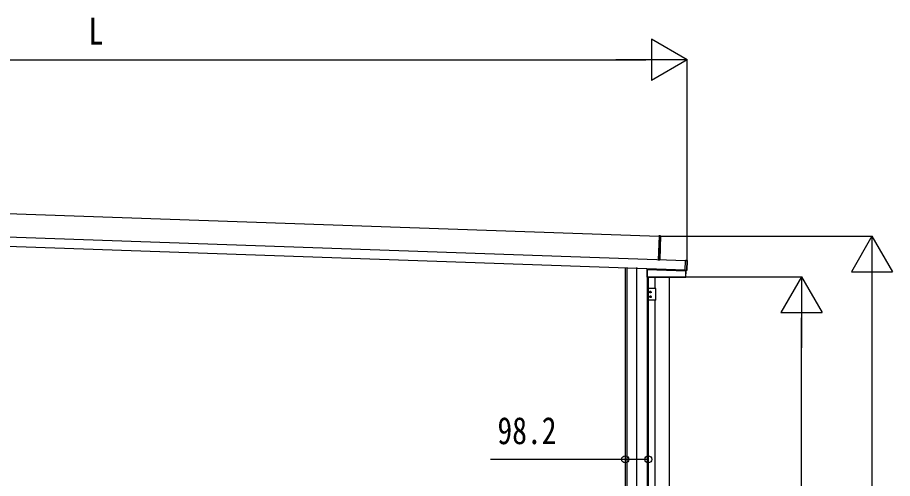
# Model space of a CAD drawing. Units: millimetres, scale not verified. Extents: x -14717 to 14718, y -10397 to 10401.
# Drawn here: x -3006 to 717, y -5870 to -3909 of the extents above; entities that cross this region are included whole.
import ezdxf
from ezdxf.enums import TextEntityAlignment as Align

# ---------------------------------------------------------------- set-up
doc = ezdxf.new("R2010")
doc.units = ezdxf.units.MM
doc.header["$LTSCALE"] = 50
for name, color, linetype in [('0-4_YKK_12', 2, 'Continuous'), ('0-5_YKK_A1', 4, 'Continuous'), ('0-6_YKK_D', 6, 'Continuous')]:
    doc.layers.add(name, color=color, linetype=linetype)
doc.styles.add('ＭＳ ゴシック', font='')
doc.styles.get('ＭＳ ゴシック').set_extended_font_data('MS Gothic')

msp = doc.modelspace()

# ---------------------------------------------------------------- linework, layer by layer
at = {"layer": '0-4_YKK_12'}
msp.add_line((-370.18, -7764), (-370.18, -4972.51), dxfattribs=at)
at = {"layer": '0-5_YKK_A1'}
for p, q in [((-4589.61, -4688.85), (-276.04, -4839.48)), ((-164.1, -4943.45), (-5158.76, -4769.03)), ((-165.5, -4983.43), (-5160.15, -4809.01)), ((-275.95, -4836.98), (-279.51, -4938.92)), ((-275.95, -4836.98), (-275.94, -4836.48)), ((-270.44, -4837.51), (-275.95, -4836.98)), ((-275.94, -4836.48), (-270.42, -4837.01)), ((-269.97, -4837.53), (-273.53, -4939.47)), ((-279.53, -4939.42), (-279.51, -4938.92)), ((-279.51, -4938.92), (-274, -4939.45)), ((-274, -4939.45), (-273.53, -4939.47)), ((-157.05, -4943.16), (-164.08, -4942.91)), ((-164.06, -4942.41), (-164.05, -4942.06)), ((-162.85, -4942.1), (-164.05, -4942.06)), ((-164.05, -4942.06), (-164.05, -4942.06)), ((-162.85, -4942.1), (-164.05, -4942.06)), ((-162.85, -4942.1), (-162.85, -4942.1)), ((-162.25, -4942.01), (-156.55, -4942.21)), ((-162.25, -4942.01), (-162.25, -4942.09)), ((-158.48, -4984.21), (-157.05, -4943.16)), ((-156.55, -4943.17), (-157.98, -4984.23)), ((-156.07, -4942.73), (-157.54, -4984.7)), ((-156.55, -4943.17), (-157.05, -4943.16)), ((-157.03, -4942.66), (-156.55, -4942.21)), ((-156.07, -4942.73), (-156.55, -4943.17)), ((-420.18, -4974.53), (-420.18, -7211.5)), ((-413.31, -4974.77), (-413.31, -7711.5)), ((-327.48, -4980.28), (-327.48, -5013.76)), ((-327.48, -4980.28), (-327.1, -4980.29)), ((-326.8, -4979.99), (-327.18, -4979.98)), ((-327.1, -4980.29), (-326.8, -4980.29)), ((-327.1, -4980.29), (-327.1, -5013.38)), ((-326.98, -4979.78), (-326.98, -4977.79)), ((-326.8, -4980.29), (-326.79, -4979.99)), ((-326.79, -4979.99), (-163.99, -4985.68)), ((-326.63, -4979.79), (-326.33, -4979.79)), ((-326.63, -4979.8), (-326.33, -4979.81)), ((-326.33, -4979.79), (-326.33, -4977.81)), ((-164.48, -4985.46), (-326.33, -4979.81)), ((-165.53, -4984.46), (-165.54, -4984.81)), ((-165.54, -4984.81), (-164.35, -4984.86)), ((-165.54, -4984.81), (-165.54, -4984.81)), ((-165.54, -4984.81), (-164.35, -4984.85)), ((-164.46, -4984.85), (-164.48, -4985.46)), ((-164.18, -4985.47), (-164.48, -4985.46)), ((-164.35, -4984.85), (-164.35, -4984.86)), ((-164.18, -4985.47), (-164.16, -4984.86)), ((-164.07, -4985.66), (-164.05, -4984.87)), ((-161.97, -4985.75), (-163.99, -4985.68)), ((-163.75, -4984.91), (-163.75, -4984.99)), ((-158.05, -4985.19), (-163.75, -4984.99)), ((-162.27, -5013.77), (-161.3, -4986.07)), ((-161.97, -4985.75), (-161.98, -4986.05)), ((-161.59, -4985.76), (-161.97, -4985.75)), ((-161.68, -4986.06), (-161.3, -4986.07)), ((-158.05, -4985.19), (-158.5, -4984.71)), ((-157.98, -4984.23), (-158.48, -4984.21)), ((-157.98, -4984.23), (-157.54, -4984.7)), ((-327.1, -5013.38), (-327.48, -5013.76)), ((-327.18, -5014.06), (-326.8, -5013.68)), ((-327.18, -5014.06), (-162.56, -5014.06)), ((-326.8, -5013.38), (-327.1, -5013.38)), ((-327.04, -5014.06), (-327.04, -7711.5)), ((-326.8, -5013.38), (-326.8, -5013.68)), ((-326.8, -5013.68), (-162.93, -5013.68)), ((-321.98, -5014.06), (-321.98, -7211.5)), ((-292.05, -5061.5), (-292.05, -5014.06)), ((-231.85, -7101.5), (-231.85, -5014.06)), ((-162.93, -5013.38), (-162.93, -5013.68)), ((-162.93, -5013.68), (-162.56, -5014.06)), ((-162.27, -5013.77), (-162.63, -5013.39)), ((-289.38, -5061.5), (-321.68, -5061.5)), ((-321.68, -5111.5), (-321.68, -5061.5)), ((-289.38, -5111.5), (-289.38, -5061.5)), ((-318.48, -5076.5), (-307.48, -5076.5)), ((-318.48, -5096.5), (-307.48, -5096.5)), ((-312.98, -5082), (-312.98, -5071)), ((-312.98, -5091), (-312.98, -5102)), ((-311.75, -5076.91), (-310.93, -5076.91)), ((-311.75, -5096.09), (-310.93, -5096.09)), ((-289.38, -5111.5), (-321.68, -5111.5)), ((-292.05, -6041.5), (-292.05, -5111.5))]:
    msp.add_line(p, q, dxfattribs=at)
for points in [[(-274, -4939.45), (-270.44, -4837.51), (-269.97, -4837.53)], [(-165.53, -4984.46), (-165.52, -4983.97), (-164.08, -4942.91), (-164.06, -4942.41)], [(-164.06, -4942.41), (-157.03, -4942.66), (-157.05, -4943.16)], [(-162.25, -4942.09), (-162.31, -4942.09), (-162.35, -4942.1)], [(-326.63, -4977.8), (-326.63, -4979.79), (-326.98, -4979.78)], [(-165.52, -4983.97), (-158.48, -4984.21), (-158.5, -4984.71), (-165.53, -4984.46)], [(-163.84, -4984.9), (-163.81, -4984.9), (-163.75, -4984.91)], [(-162.93, -5013.38), (-162.63, -5013.39), (-161.68, -4986.06), (-161.98, -4986.05)], [(-314.21, -5076.09), (-315.03, -5076.09), (-315.03, -5076.91), (-314.21, -5076.91)], [(-314.21, -5096.91), (-315.03, -5096.91), (-315.03, -5096.09), (-314.21, -5096.09)], [(-312.57, -5075.27), (-312.57, -5074.45), (-313.39, -5074.45), (-313.39, -5075.27)], [(-313.39, -5077.73), (-313.39, -5078.55), (-312.57, -5078.55), (-312.57, -5077.73)], [(-313.39, -5095.27), (-313.39, -5094.45), (-312.57, -5094.45), (-312.57, -5095.27)], [(-312.57, -5097.73), (-312.57, -5098.55), (-313.39, -5098.55), (-313.39, -5097.73)], [(-310.93, -5076.91), (-310.93, -5076.09), (-311.75, -5076.09)], [(-310.93, -5096.09), (-310.93, -5096.91), (-311.75, -5096.91)]]:
    msp.add_lwpolyline(points, dxfattribs=at)
msp.add_lwpolyline([(-326.8, -5013.38), (-326.8, -4980.29), (-161.98, -4986.05), (-162.93, -5013.38)], close=True, dxfattribs=at)
for centre in [(-312.98, -5076.5), (-312.98, -5096.5)]:
    msp.add_circle(centre, 3.5, dxfattribs=at)
for centre, radius, start, end in [((-272.48, -4837.19), 2.07, 351.06854, 4.93146), ((-270.47, -4837.51), 0.5, 358, 84.5), ((-162.61, -4938.1), 4.01, 266.55184, 273.90119), ((-157.05, -4943.16), 0.501, 358.24971, 87.75029), ((-326.8, -4980.29), 0.3, 88.05611, 180.04719), ((-326.8, -4980.29), 0.3, 88.19064, 179.87538), ((-326.8, -4980.29), 0.3, 90.16173, 180.04449), ((-326.8, -4980.15), 0.159, 86.02272, 89.97728), ((-164.36, -4988.56), 3.71, 81.82188, 89.76035), ((-163.98, -4985.48), 0.2, 178, 268), ((-161.98, -4986.05), 0.3, 357.94657, 87.94647), ((-158.48, -4984.21), 0.501, 268.24971, 357.75029), ((-326.79, -5013.38), 0.301, 180.24971, 269.75029), ((-162.93, -5013.38), 0.301, 270.23913, 357.76087), ((-314.21, -5075.27), 0.82, 270, 0), ((-314.21, -5077.73), 0.82, 0, 90), ((-314.21, -5095.27), 0.82, 270, 0), ((-314.21, -5097.73), 0.82, 0, 90), ((-311.75, -5075.27), 0.82, 180, 270), ((-311.75, -5077.73), 0.82, 90, 180), ((-311.75, -5095.27), 0.82, 180, 270), ((-311.75, -5097.73), 0.82, 90, 180)]:
    msp.add_arc(centre, radius, start, end, dxfattribs=at)
for centre, major_axis, ratio, start_param, end_param in [((-274.03, -4939.45), (-0.013, 0.504), 0.060033, 4.3753319, 4.7012916), ((-162.85, -4942.07), (0.6, -0.021), 0.061163, 4.712389, 6.2831853), ((-162.26, -4942.31), (-0.01, -0.3), 0.998135, 3.1415927, 3.9545103), ((-156.57, -4942.71), (0.367, 0.342), 0.99628, 5.4996506, 7.06672), ((-327.18, -4980.28), (-0.3, 0.01), 0.998133, 4.7490956, 6.3180268), ((-327.18, -4979.78), (-0.2, 0.007), 0.998133, 1.607503, 3.1764341), ((-327.1, -4979.79), (0, 0.5), 0.061125, 3.1027435, 3.1394501), ((-326.8, -4979.79), (0.007, 0.2), 0.854479, 3.1782993, 4.712389), ((-326.8, -4979.79), (0.47, -0.016), 0.425228, 4.7490956, 6.2831853), ((-326.8, -4979.79), (-0.011, 0.2), 0.151815, 3.0913179, 3.1280246), ((-326.83, -4979.79), (0.201, -0.007), 0.992577, 6.2831853, 6.3180268), ((-326.83, -4979.79), (-0.501, 0.017), 0.998133, 3.1415927, 3.1764341), ((-163.98, -4985.48), (0.5, -0.017), 0.4, 3.1415927, 4.712389), ((-164.35, -4984.89), (0.6, -0.021), 0.061163, 6.2831853, 7.8539816), ((-163.74, -4984.69), (-0.01, -0.3), 0.998135, 5.4691958, 6.2831853), ((-161.6, -4986.06), (0.3, -0.01), 0.998135, 0, 1.5707963), ((-158.04, -4984.69), (0.342, -0.367), 0.99628, 5.4996506, 7.06672), ((-327.18, -5013.76), (0.213, 0.213), 0.99628, 2.358058, 3.9251274), ((-162.57, -5013.76), (-0.209, 0.217), 0.996405, 2.3754474, 3.9077379)]:
    msp.add_ellipse(centre, major_axis=major_axis, ratio=ratio, start_param=start_param, end_param=end_param, dxfattribs=at)
at = {"layer": '0-6_YKK_D'}
for p, q in [((-157.12, -4088.74), (-308.68, -4001.24)), ((-308.68, -4001.24), (-308.68, -4176.24)), ((-4992.13, -4088.74), (-332.12, -4088.74)), ((-157.12, -4088.74), (-460.23, -4088.74)), ((-157.12, -4088.74), (-308.68, -4176.24)), ((-157.12, -4943.18), (-157.12, -4087.74)), ((-270.53, -4839.58), (630.82, -4839.58)), ((629.82, -4839.58), (542.32, -4991.14)), ((629.82, -4839.58), (717.32, -4991.14)), ((629.82, -4839.58), (629.82, -5142.69)), ((-163.98, -5011.5), (330.82, -5011.5)), ((329.82, -5011.5), (242.32, -5163.05)), ((329.82, -5011.5), (417.32, -5163.05)), ((329.82, -5011.5), (329.82, -5314.61)), ((542.32, -4991.14), (717.32, -4991.14)), ((629.82, -5014.58), (629.82, -7036.5)), ((242.32, -5163.05), (417.32, -5163.05)), ((329.82, -7036.5), (329.82, -5186.5))]:
    msp.add_line(p, q, dxfattribs=at)
msp.add_lwpolyline([(-321.98, -5788.49), (-420.18, -5788.49), (-993.98, -5788.49)], dxfattribs=at)
for centre in [(-420.18, -5788.49), (-321.98, -5788.49)]:
    msp.add_circle(centre, 14.88, dxfattribs=at)

# ---------------------------------------------------------------- texts
at = {"layer": '0-6_YKK_D', "style": 'ＭＳ ゴシック', "width": 0.8}
for s, p in [('L', (-2704.13, -4058.74)), ('98.2', (-963.98, -5758.49))]:
    msp.add_text(s, height=115.5, dxfattribs=at).set_placement(p, align=Align.BOTTOM_LEFT)

doc.saveas('drawing.dxf')
